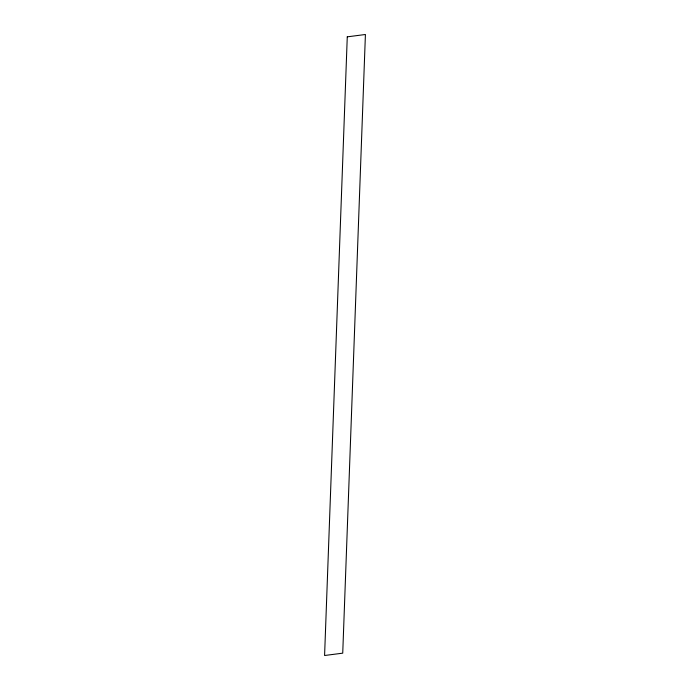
<?xml version="1.0" encoding="UTF-8"?>
<svg xmlns="http://www.w3.org/2000/svg" width="690" height="690" viewBox="0 0 690 690"><rect width="100%" height="100%" fill="white"/><g stroke="black" fill="none" stroke-linecap="round" stroke-linejoin="round"><path stroke-width="1.03" d="M347.268 36.837L324.585 655.5L342.732 653.163L365.415 34.5L347.268 36.837"/></g></svg>
